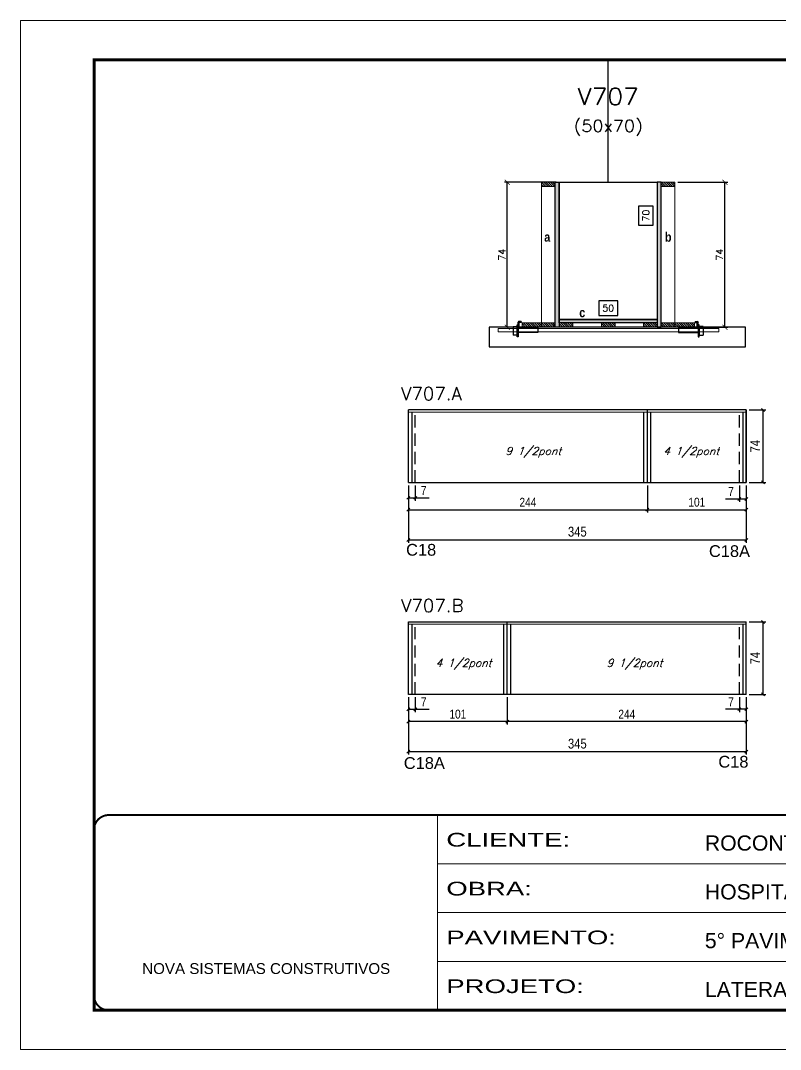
# Model space of a CAD drawing. Extents: x -20960 to -5926, y -2106 to 21915.
# Drawn here: x -7438 to -6663, y 17420 to 18470 of the extents above; entities that cross this region are included whole.
import ezdxf
from ezdxf.enums import TextEntityAlignment as Align

# ---------------------------------------------------------------- set-up
doc = ezdxf.new("R2010")
doc.units = 0
for name, pattern in [('CONTINUO', [0]), ('DASHED', [0.75, 0.5, -0.25]), ('HIDDEN', [0.375, 0.25, -0.125])]:
    doc.linetypes.add(name, pattern=pattern)
for name, color, linetype in [('5', 5, 'Continuous'), ('barrote', 251, 'Continuous'), ('COTA', 241, 'Continuous'), ('Cota Seção (2x)', 4, 'Continuous'), ('detalhes', 4, 'Continuous'), ('Painéis', 200, 'Continuous'), ('presilha', 1, 'Continuous'), ('SARR_2.2x7', 40, 'Continuous'), ('SARR_3.5x7', 81, 'Continuous'), ('texto', 7, 'Continuous'), ('Texto de Titulo', 7, 'Continuous'), ('Texto Qtd Sarr', 242, 'Continuous')]:
    doc.layers.add(name, color=color, linetype=linetype)
for name, color, linetype, lineweight in [('CONCRETO', 251, 'Continuous', 25), ('Folhas', 255, 'Continuous', 9), ('Hachura', 251, 'Continuous', 9), ('Madeira', 126, 'Continuous', 18), ('Sarr 2.2x7', 40, 'Continuous', 9), ('SARRAFO DE PRESSAO', 251, 'DASHED', 9), ('SCO-___-LAJ', 2, 'Continuous', 0), ('Texto Seção', 7, 'Continuous', 15)]:
    doc.layers.add(name, color=color, linetype=linetype, lineweight=lineweight)
doc.styles.add('ARIAL', font='arial.ttf')
doc.styles.add('COTA TECNICA', font='techl___.ttf', dxfattribs={"height": 10})
doc.styles.add('COTA TECNICA-50', font='techl___.ttf', dxfattribs={"height": 9})
doc.styles.add('REGUA-120', font='ROMANS.shx', dxfattribs={"height": 15})
doc.styles.add('Romans', font='romans.shx')
doc.styles.get("Standard").update_dxf_attribs({"font": 'arial.ttf'})
doc.styles.add('TECNICA', font='techb___.ttf', dxfattribs={"height": 10})
doc.styles.add('Tecnologia', font='')
doc.styles.get('Tecnologia').set_extended_font_data('Forgotten Futurist')
doc.dimstyles.new('COTA PAINEL-50', dxfattribs={"dimtxt": 9, "dimasz": 3, "dimexe": 3, "dimexo": 3, "dimgap": 3, "dimtad": 1, "dimdec": 1, "dimzin": 12, "dimdsep": 46, "dimtxsty": 'COTA TECNICA-50', "dimblk1": 'OBLIQUE', "dimblk2": 'OBLIQUE', "dimsah": 1, "dimcen": 0.9, "dimclrd": 4, "dimclre": 4, "dimclrt": 240, "dimadec": 1, "dimazin": 3, "dimtfac": 1, "dimtdec": 1, "dimtmove": 0, "dimatfit": 3, "dimfxl": 1, "dimtolj": 1, "dimtzin": 12, "dimarcsym": 0})
doc.dimstyles.new('Cota Seção (2x)', dxfattribs={"dimtxt": 7, "dimasz": 5, "dimexe": 3, "dimexo": 3, "dimgap": 2, "dimtad": 3, "dimdec": 1, "dimlfac": 0.5, "dimzin": 12, "dimdsep": 46, "dimtxsty": 'Romans', "dimblk": 'ARCHTICK', "dimcen": 0, "dimclrd": 4, "dimclre": 4, "dimclrt": 1, "dimadec": 1, "dimazin": 3, "dimtfac": 1, "dimtdec": 1, "dimtmove": 0, "dimatfit": 3, "dimldrblk": 'OBLIQUE', "dimfxl": 1, "dimtolj": 1, "dimtzin": 12, "dimarcsym": 0})
doc.dimstyles.new('Cota Seção interna', dxfattribs={"dimtxt": 7, "dimasz": 6, "dimexe": 0.18, "dimexo": 2, "dimgap": -4, "dimtad": 3, "dimdec": 1, "dimlfac": 0.5, "dimzin": 12, "dimdsep": 46, "dimtxsty": 'Romans', "dimblk": 'ARCHTICK', "dimcen": 0.09, "dimse1": 1, "dimse2": 1, "dimsd1": 1, "dimsd2": 1, "dimclrd": 180, "dimclre": 5, "dimclrt": 1, "dimadec": 0, "dimazin": 3, "dimtfac": 1, "dimtdec": 1, "dimtofl": 0, "dimtmove": 0, "dimatfit": 3, "dimldrblk": 'ARCHTICK', "dimfxl": 1, "dimtolj": 1, "dimtzin": 0, "dimarcsym": 0})
doc.dimstyles.new('PAINEL', dxfattribs={"dimtxt": 10, "dimasz": 3, "dimexe": 3, "dimexo": 3, "dimgap": 3, "dimtad": 1, "dimdec": 1, "dimzin": 12, "dimdsep": 46, "dimtxsty": 'COTA TECNICA', "dimblk1": 'OBLIQUE', "dimblk2": 'OBLIQUE', "dimsah": 1, "dimcen": 0.9, "dimclrd": 4, "dimclre": 4, "dimclrt": 240, "dimadec": 1, "dimazin": 3, "dimtfac": 1, "dimtdec": 1, "dimtmove": 0, "dimatfit": 3, "dimfxl": 1, "dimtolj": 1, "dimtzin": 12, "dimarcsym": 0})
pattern_1 = [(315, (16130.13, 9927.0219), (1.12253202, 1.12253202), [])]
pattern_2 = [(315, (16068.13, 9927.0219), (1.12253202, 1.12253202), [])]

# ---------------------------------------------------------------- blocks, each defined once
blk = doc.blocks.new('9999999999')
at = {"color": 30, "linetype": 'CONTINUO'}
for p, q in [((98564.6, 34230.2), (98564.6, 34429.4)), ((98564.6, 34379.6), (99584, 34379.6)), ((98564.6, 34329.8), (99488, 34329.8)), ((98564.6, 34280), (99488, 34280))]:
    blk.add_line(p, q, dxfattribs=at)
at = {"color": 30, "linetype": 'CONTINUO', "const_width": 2}
blk.add_lwpolyline([(99584, 34230.2), (99584, 34414.4, 0.414214), (99569, 34429.4), (98229, 34429.4, 0.414214), (98214, 34414.4), (98214, 34245.2, 0.414214), (98229, 34230.2), (99584, 34230.2)], format="xyb", dxfattribs=at)
at = {"layer": 'Folhas'}
blk.add_lwpolyline([(98139, 34190.2), (99624, 34190.2), (99624, 35240.2), (98139, 35240.2)], close=True, dxfattribs=at)
at = {"layer": 'Folhas', "color": 30, "const_width": 3}
blk.add_lwpolyline([(98214, 34230.2), (99584, 34230.2), (99584, 35200.2), (98214, 35200.2)], close=True, dxfattribs=at)
at = {"color": 7, "linetype": 'Continuous', "ltscale": 5, "style": 'ARIAL'}
for s, height, p in [('ROCONTEC', 15.48, (98837.7, 34393.1)), ('HOSPITAL ASSUNÇÃO', 15.483, (98837.7, 34343.3)), ('5° PAVIMENTO', 15.483, (98837.7, 34293.5)), ('NOVA SISTEMAS CONSTRUTIVOS', 11.059, (98263.2, 34267.2)), ('LATERAIS DE VIGAS', 15.483, (98837.7, 34243.7))]:
    blk.add_text(s, height=height, dxfattribs=at).set_placement(p)
at = {"layer": 'Folhas', "color": 7, "style": 'Tecnologia', "width": 1.5}
for s, p in [('CLIENTE:', (98573.7, 34397.2)), ('OBRA:', (98573.7, 34347.3)), ('PAVIMENTO:', (98573.7, 34297.5)), ('PROJETO:', (98573.7, 34247.7))]:
    blk.add_text(s, height=14, dxfattribs=at).set_placement(p)
blk = doc.blocks.new('_ArchTick')
at = {"color": 0, "linetype": 'ByBlock', "const_width": 0.15}
blk.add_lwpolyline([(-0.5, -0.5), (0.5, 0.5)], dxfattribs=at)
blk = doc.blocks.new('*D397')
at = {"layer": 'COTA', "color": 4, "lineweight": -2, "transparency": 16777216}
for p, q in [((-6891.5, 18304.7), (-6944.5, 18304.7)), ((-6941.5, 18156.7), (-6941.5, 18304.7)), ((-6929.5, 18156.7), (-6944.5, 18156.7))]:
    blk.add_line(p, q, dxfattribs=at)
at = {"layer": 'Defpoints', "color": 0, "transparency": 16777216}
for p in [(-6941.5, 18304.7), (-6888.5, 18304.7), (-6926.5, 18156.7)]:
    blk.add_point(p, dxfattribs=at)
at = {"layer": 'COTA', "color": 4, "lineweight": -2, "transparency": 16777216, "xscale": 5, "yscale": 5, "zscale": 5}
for p, rotation in [((-6941.5, 18304.7), 90), ((-6941.5, 18156.7), 270)]:
    blk.add_blockref('_ArchTick', p, dxfattribs=dict(at, rotation=rotation))
at = {"layer": 'COTA', "color": 1, "transparency": 16777216, "insert": (-6947, 18230.7), "char_height": 7, "attachment_point": 5, "rotation": 90, "style": 'Romans'}
blk.add_mtext('\\A1;74', dxfattribs=at)
blk = doc.blocks.new('_Oblique')
at = {"color": 0, "linetype": 'ByBlock', "lineweight": -2}
blk.add_line((-0.5, -0.5), (0.5, 0.5), dxfattribs=at)
blk = doc.blocks.new('*D398')
at = {"layer": 'COTA', "color": 4, "lineweight": -2, "transparency": 16777216}
for p, q in [((-6767.5, 18304.7), (-6716.3, 18304.7)), ((-6719.3, 18156.7), (-6719.3, 18304.7)), ((-6747.5, 18156.7), (-6716.3, 18156.7))]:
    blk.add_line(p, q, dxfattribs=at)
at = {"layer": 'Defpoints', "color": 0, "transparency": 16777216}
for p in [(-6770.5, 18304.7), (-6719.3, 18304.7), (-6750.5, 18156.7)]:
    blk.add_point(p, dxfattribs=at)
at = {"layer": 'COTA', "color": 4, "lineweight": -2, "transparency": 16777216, "xscale": 5, "yscale": 5, "zscale": 5}
for p, rotation in [((-6719.3, 18304.7), 90), ((-6719.3, 18156.7), 270)]:
    blk.add_blockref('_ArchTick', p, dxfattribs=dict(at, rotation=rotation))
at = {"layer": 'COTA', "color": 1, "transparency": 16777216, "insert": (-6724.8, 18230.7), "char_height": 7, "attachment_point": 5, "rotation": 90, "style": 'Romans'}
blk.add_mtext('\\A1;74', dxfattribs=at)
blk = doc.blocks.new('*D399')
at = {"layer": 'Cota Seção (2x)', "color": 180, "lineweight": -2, "transparency": 16777216}
for p, q in [((-6792.5, 18280.3), (-6807.5, 18280.3)), ((-6807.5, 18280.3), (-6807.5, 18261)), ((-6792.5, 18261), (-6792.5, 18280.3)), ((-6807.5, 18261), (-6792.5, 18261))]:
    blk.add_line(p, q, dxfattribs=at)
at = {"layer": 'Defpoints', "color": 0, "transparency": 16777216}
for p in [(-6788.5, 18304.7), (-6788.5, 18304.7), (-6788.5, 18164.7)]:
    blk.add_point(p, dxfattribs=at)
at = {"layer": 'Cota Seção (2x)', "color": 1, "transparency": 16777216, "insert": (-6800, 18270.7), "char_height": 7, "attachment_point": 5, "rotation": 90, "style": 'Romans'}
blk.add_mtext('\\A1;70', dxfattribs=at)
blk = doc.blocks.new('titulo1')
at = {"layer": 'Defpoints', "color": 252, "linetype": 'HIDDEN', "ltscale": 2}
blk.add_line((0, 0), (0, 125), dxfattribs=at)
at = {"layer": 'Defpoints', "style": 'Romans', "oblique": 15}
blk.add_attdef('FOLHA', text='', height=10, dxfattribs=at).set_placement((0, 15.6), align=Align.MIDDLE_CENTER)
at = {"layer": 'Texto Qtd Sarr', "color": 3, "style": 'Romans', "oblique": 15}
for tag, height, p in [('TITULO', 17, (0, 71.4)), ('SEÇÃO', 12, (0, 41.5))]:
    blk.add_attdef(tag, text='', height=height, dxfattribs=at).set_placement(p, align=Align.MIDDLE_CENTER)
blk = doc.blocks.new('PRESILHA METÁLICA 1')
at = {"layer": 'presilha'}
for p, q in [((7.5, 10.6), (7.5, 19.9)), ((12, 21), (8.6, 21)), ((9, 11.6), (9, 18.9)), ((12, 19.5), (9.6, 19.5)), ((12, 21), (12, 19.5)), ((0, 13), (6, 13)), ((0, 13), (0, 0)), ((6, 0), (0, 0)), ((6, 15.5), (7.5, 15.5)), ((6, -2.5), (6, 15.5)), ((6, 13), (6, 0)), ((7.5, 15.5), (7.5, -2.5)), ((37.5, 4.1), (7.5, 4.1)), ((37.5, 11), (9.6, 11)), ((37.5, 11), (37.5, 4.1)), ((7.5, -2.5), (6, -2.5))]:
    blk.add_line(p, q, dxfattribs=at)
for centre, radius, start, end in [((8.6, 19.9), 1.14, 90, 180), ((9.6, 18.9), 0.57, 90, 180), ((9.6, 11.6), 0.57, 180, 270)]:
    blk.add_arc(centre, radius, start, end, dxfattribs=at)
blk = doc.blocks.new('*D400')
at = {"layer": 'Cota Seção (2x)', "color": 180, "lineweight": -2, "transparency": 16777216}
for p, q in [((-6828.8, 18183.7), (-6848.2, 18183.7)), ((-6848.2, 18183.7), (-6848.2, 18168.7)), ((-6828.8, 18168.7), (-6828.8, 18183.7)), ((-6848.2, 18168.7), (-6828.8, 18168.7))]:
    blk.add_line(p, q, dxfattribs=at)
at = {"layer": 'Defpoints', "color": 0, "transparency": 16777216}
for p in [(-6888.5, 18161.1), (-6788.5, 18164.7), (-6788.5, 18161.1)]:
    blk.add_point(p, dxfattribs=at)
at = {"layer": 'Cota Seção (2x)', "color": 1, "transparency": 16777216, "insert": (-6838.5, 18176.2), "char_height": 7, "attachment_point": 5, "style": 'Romans'}
blk.add_mtext('\\A1;50', dxfattribs=at)
blk = doc.blocks.new('*D401')
at = {"layer": 'COTA', "color": 4, "lineweight": -2, "ltscale": 25, "transparency": 16777216}
for p, q in [((-7042.5, 17995.3), (-7042.5, 17936.7)), ((-6697.5, 17995.3), (-6697.5, 17936.7)), ((-7042.5, 17939.7), (-6697.5, 17939.7))]:
    blk.add_line(p, q, dxfattribs=at)
at = {"layer": 'Defpoints', "color": 0, "ltscale": 25, "transparency": 16777216}
for p in [(-7042.5, 17998.3), (-6697.5, 17998.3), (-6697.5, 17939.7)]:
    blk.add_point(p, dxfattribs=at)
at = {"layer": 'COTA', "color": 4, "lineweight": -2, "ltscale": 25, "transparency": 16777216, "xscale": 3, "yscale": 3, "zscale": 3, "rotation": 180}
blk.add_blockref('_Oblique', (-7042.5, 17939.7), dxfattribs=at)
at = {"layer": 'COTA', "color": 4, "lineweight": -2, "ltscale": 25, "transparency": 16777216, "xscale": 3, "yscale": 3, "zscale": 3}
blk.add_blockref('_Oblique', (-6697.5, 17939.7), dxfattribs=at)
at = {"layer": 'COTA', "color": 240, "ltscale": 25, "transparency": 16777216, "insert": (-6870, 17948), "char_height": 10, "attachment_point": 5, "style": 'COTA TECNICA'}
blk.add_mtext('\\A1;345', dxfattribs=at)
blk = doc.blocks.new('*D452')
at = {"layer": 'COTA', "color": 4, "lineweight": -2, "ltscale": 25, "transparency": 16777216}
for p, q in [((-6694.5, 18072.3), (-6677.5, 18072.3)), ((-6680.5, 18072.3), (-6680.5, 17998.3)), ((-6694.5, 17998.3), (-6677.5, 17998.3))]:
    blk.add_line(p, q, dxfattribs=at)
at = {"layer": 'Defpoints', "color": 0, "ltscale": 25, "transparency": 16777216}
for p in [(-6697.5, 18072.3), (-6697.5, 17998.3), (-6680.5, 17998.3)]:
    blk.add_point(p, dxfattribs=at)
at = {"layer": 'COTA', "color": 4, "lineweight": -2, "ltscale": 25, "transparency": 16777216, "xscale": 3, "yscale": 3, "zscale": 3}
for p, rotation in [((-6680.5, 18072.3), 90), ((-6680.5, 17998.3), 270)]:
    blk.add_blockref('_Oblique', p, dxfattribs=dict(at, rotation=rotation))
at = {"layer": 'COTA', "color": 240, "ltscale": 25, "transparency": 16777216, "insert": (-6688.5, 18035.3), "char_height": 10, "attachment_point": 5, "rotation": 90, "style": 'COTA TECNICA'}
blk.add_mtext('\\A1;74', dxfattribs=at)
blk = doc.blocks.new('*D402')
at = {"layer": 'COTA', "color": 4, "lineweight": -2, "transparency": 16777216}
for p, q in [((-7042.5, 17995.3), (-7042.5, 17967.5)), ((-6798.5, 17995.3), (-6798.5, 17967.5)), ((-7042.5, 17970.5), (-6798.5, 17970.5))]:
    blk.add_line(p, q, dxfattribs=at)
at = {"layer": 'Defpoints', "color": 0, "transparency": 16777216}
for p in [(-7042.5, 17998.3), (-6798.5, 17998.3), (-6798.5, 17970.5)]:
    blk.add_point(p, dxfattribs=at)
at = {"layer": 'COTA', "color": 4, "lineweight": -2, "transparency": 16777216, "xscale": 3, "yscale": 3, "zscale": 3, "rotation": 180}
blk.add_blockref('_Oblique', (-7042.5, 17970.5), dxfattribs=at)
at = {"layer": 'COTA', "color": 4, "lineweight": -2, "transparency": 16777216, "xscale": 3, "yscale": 3, "zscale": 3}
blk.add_blockref('_Oblique', (-6798.5, 17970.5), dxfattribs=at)
at = {"layer": 'COTA', "color": 240, "transparency": 16777216, "insert": (-6920.5, 17978.1), "char_height": 9, "attachment_point": 5, "style": 'COTA TECNICA-50'}
blk.add_mtext('\\A1;244', dxfattribs=at)
blk = doc.blocks.new('*D403')
at = {"layer": 'COTA', "color": 4, "lineweight": -2, "transparency": 16777216}
for p, q in [((-6798.5, 17995.3), (-6798.5, 17967.5)), ((-6697.5, 17995.3), (-6697.5, 17967.5)), ((-6798.5, 17970.5), (-6697.5, 17970.5))]:
    blk.add_line(p, q, dxfattribs=at)
at = {"layer": 'Defpoints', "color": 0, "transparency": 16777216}
for p in [(-6798.5, 17998.3), (-6697.5, 17998.3), (-6697.5, 17970.5)]:
    blk.add_point(p, dxfattribs=at)
at = {"layer": 'COTA', "color": 4, "lineweight": -2, "transparency": 16777216, "xscale": 3, "yscale": 3, "zscale": 3, "rotation": 180}
blk.add_blockref('_Oblique', (-6798.5, 17970.5), dxfattribs=at)
at = {"layer": 'COTA', "color": 4, "lineweight": -2, "transparency": 16777216, "xscale": 3, "yscale": 3, "zscale": 3}
blk.add_blockref('_Oblique', (-6697.5, 17970.5), dxfattribs=at)
at = {"layer": 'COTA', "color": 240, "transparency": 16777216, "insert": (-6748, 17978.1), "char_height": 9, "attachment_point": 5, "style": 'COTA TECNICA-50'}
blk.add_mtext('\\A1;101', dxfattribs=at)
blk = doc.blocks.new('*D404')
at = {"layer": 'COTA', "color": 4, "lineweight": -2, "ltscale": 25, "transparency": 16777216}
for p, q in [((-7042.5, 17779), (-7042.5, 17720.5)), ((-6697.5, 17779), (-6697.5, 17720.5)), ((-6697.5, 17723.5), (-7042.5, 17723.5))]:
    blk.add_line(p, q, dxfattribs=at)
at = {"layer": 'Defpoints', "color": 0, "ltscale": 25, "transparency": 16777216}
for p in [(-7042.5, 17782), (-6697.5, 17782), (-7042.5, 17723.5)]:
    blk.add_point(p, dxfattribs=at)
at = {"layer": 'COTA', "color": 4, "lineweight": -2, "ltscale": 25, "transparency": 16777216, "xscale": 3, "yscale": 3, "zscale": 3, "rotation": 180}
blk.add_blockref('_Oblique', (-7042.5, 17723.5), dxfattribs=at)
at = {"layer": 'COTA', "color": 4, "lineweight": -2, "ltscale": 25, "transparency": 16777216, "xscale": 3, "yscale": 3, "zscale": 3}
blk.add_blockref('_Oblique', (-6697.5, 17723.5), dxfattribs=at)
at = {"layer": 'COTA', "color": 240, "ltscale": 25, "transparency": 16777216, "insert": (-6870, 17731.7), "char_height": 10, "attachment_point": 5, "style": 'COTA TECNICA'}
blk.add_mtext('\\A1;345', dxfattribs=at)
blk = doc.blocks.new('*D405')
at = {"layer": 'COTA', "color": 4, "lineweight": -2, "ltscale": 25, "transparency": 16777216}
for p, q in [((-6694.5, 17856), (-6677.5, 17856)), ((-6680.5, 17856), (-6680.5, 17782)), ((-6694.5, 17782), (-6677.5, 17782))]:
    blk.add_line(p, q, dxfattribs=at)
at = {"layer": 'Defpoints', "color": 0, "ltscale": 25, "transparency": 16777216}
for p in [(-6697.5, 17856), (-6697.5, 17782), (-6680.5, 17782)]:
    blk.add_point(p, dxfattribs=at)
at = {"layer": 'COTA', "color": 4, "lineweight": -2, "ltscale": 25, "transparency": 16777216, "xscale": 3, "yscale": 3, "zscale": 3}
for p, rotation in [((-6680.5, 17856), 90), ((-6680.5, 17782), 270)]:
    blk.add_blockref('_Oblique', p, dxfattribs=dict(at, rotation=rotation))
at = {"layer": 'COTA', "color": 240, "ltscale": 25, "transparency": 16777216, "insert": (-6688.5, 17819), "char_height": 10, "attachment_point": 5, "rotation": 90, "style": 'COTA TECNICA'}
blk.add_mtext('\\A1;74', dxfattribs=at)
blk = doc.blocks.new('*D406')
at = {"layer": 'COTA', "color": 4, "lineweight": -2, "transparency": 16777216}
for p, q in [((-6941.5, 17779), (-6941.5, 17751.2)), ((-6697.5, 17779), (-6697.5, 17751.2)), ((-6697.5, 17754.2), (-6941.5, 17754.2))]:
    blk.add_line(p, q, dxfattribs=at)
at = {"layer": 'Defpoints', "color": 0, "transparency": 16777216}
for p in [(-6941.5, 17782), (-6697.5, 17782), (-6941.5, 17754.2)]:
    blk.add_point(p, dxfattribs=at)
at = {"layer": 'COTA', "color": 4, "lineweight": -2, "transparency": 16777216, "xscale": 3, "yscale": 3, "zscale": 3, "rotation": 180}
blk.add_blockref('_Oblique', (-6941.5, 17754.2), dxfattribs=at)
at = {"layer": 'COTA', "color": 4, "lineweight": -2, "transparency": 16777216, "xscale": 3, "yscale": 3, "zscale": 3}
blk.add_blockref('_Oblique', (-6697.5, 17754.2), dxfattribs=at)
at = {"layer": 'COTA', "color": 240, "transparency": 16777216, "insert": (-6819.5, 17761.8), "char_height": 9, "attachment_point": 5, "style": 'COTA TECNICA-50'}
blk.add_mtext('\\A1;244', dxfattribs=at)
blk = doc.blocks.new('*D407')
at = {"layer": 'COTA', "color": 4, "lineweight": -2, "transparency": 16777216}
for p, q in [((-7042.5, 17779), (-7042.5, 17751.2)), ((-6941.5, 17779), (-6941.5, 17751.2)), ((-6941.5, 17754.2), (-7042.5, 17754.2))]:
    blk.add_line(p, q, dxfattribs=at)
at = {"layer": 'Defpoints', "color": 0, "transparency": 16777216}
for p in [(-7042.5, 17782), (-6941.5, 17782), (-7042.5, 17754.2)]:
    blk.add_point(p, dxfattribs=at)
at = {"layer": 'COTA', "color": 4, "lineweight": -2, "transparency": 16777216, "xscale": 3, "yscale": 3, "zscale": 3, "rotation": 180}
blk.add_blockref('_Oblique', (-7042.5, 17754.2), dxfattribs=at)
at = {"layer": 'COTA', "color": 4, "lineweight": -2, "transparency": 16777216, "xscale": 3, "yscale": 3, "zscale": 3}
blk.add_blockref('_Oblique', (-6941.5, 17754.2), dxfattribs=at)
at = {"layer": 'COTA', "color": 240, "transparency": 16777216, "insert": (-6992, 17761.8), "char_height": 9, "attachment_point": 5, "style": 'COTA TECNICA-50'}
blk.add_mtext('\\A1;101', dxfattribs=at)
blk = doc.blocks.new('*D1741')
at = {"layer": 'COTA', "color": 4, "lineweight": -2, "transparency": 16777216}
for p, q in [((-7042.5, 17995.3), (-7042.5, 17979.6)), ((-7035.5, 17995.3), (-7035.5, 17979.6)), ((-7042.5, 17982.6), (-7035.5, 17982.6)), ((-7035.5, 17982.6), (-7021.3, 17982.6))]:
    blk.add_line(p, q, dxfattribs=at)
at = {"layer": 'Defpoints', "color": 0, "transparency": 16777216}
for p in [(-7042.5, 17998.3), (-7035.5, 17998.3), (-7035.5, 17982.6)]:
    blk.add_point(p, dxfattribs=at)
at = {"layer": 'COTA', "color": 4, "lineweight": -2, "transparency": 16777216, "xscale": 3, "yscale": 3, "zscale": 3, "rotation": 180}
blk.add_blockref('_Oblique', (-7042.5, 17982.6), dxfattribs=at)
at = {"layer": 'COTA', "color": 4, "lineweight": -2, "transparency": 16777216, "xscale": 3, "yscale": 3, "zscale": 3}
blk.add_blockref('_Oblique', (-7035.5, 17982.6), dxfattribs=at)
at = {"layer": 'COTA', "color": 240, "transparency": 16777216, "insert": (-7026.9, 17990.1), "char_height": 9, "attachment_point": 5, "style": 'COTA TECNICA-50'}
blk.add_mtext('\\A1;7', dxfattribs=at)
blk = doc.blocks.new('*D1742')
at = {"layer": 'COTA', "color": 4, "lineweight": -2, "transparency": 16777216}
for p, q in [((-6704.5, 17995.3), (-6704.5, 17978.4)), ((-6697.5, 17995.3), (-6697.5, 17978.4)), ((-6704.5, 17981.4), (-6718.7, 17981.4)), ((-6697.5, 17981.4), (-6704.5, 17981.4))]:
    blk.add_line(p, q, dxfattribs=at)
at = {"layer": 'Defpoints', "color": 0, "transparency": 16777216}
for p in [(-6704.5, 17998.3), (-6697.5, 17998.3), (-6704.5, 17981.4)]:
    blk.add_point(p, dxfattribs=at)
at = {"layer": 'COTA', "color": 4, "lineweight": -2, "transparency": 16777216, "xscale": 3, "yscale": 3, "zscale": 3, "rotation": 180}
blk.add_blockref('_Oblique', (-6704.5, 17981.4), dxfattribs=at)
at = {"layer": 'COTA', "color": 4, "lineweight": -2, "transparency": 16777216, "xscale": 3, "yscale": 3, "zscale": 3}
blk.add_blockref('_Oblique', (-6697.5, 17981.4), dxfattribs=at)
at = {"layer": 'COTA', "color": 240, "transparency": 16777216, "insert": (-6713.1, 17989), "char_height": 9, "attachment_point": 5, "style": 'COTA TECNICA-50'}
blk.add_mtext('\\A1;7', dxfattribs=at)
blk = doc.blocks.new('*D1743')
at = {"layer": 'COTA', "color": 4, "lineweight": -2, "transparency": 16777216}
for p, q in [((-7042.5, 17779), (-7042.5, 17763.8)), ((-7035.5, 17779), (-7035.5, 17763.8)), ((-7042.5, 17766.8), (-7035.5, 17766.8)), ((-7035.5, 17766.8), (-7021.3, 17766.8))]:
    blk.add_line(p, q, dxfattribs=at)
at = {"layer": 'Defpoints', "color": 0, "transparency": 16777216}
for p in [(-7042.5, 17782), (-7035.5, 17782), (-7035.5, 17766.8)]:
    blk.add_point(p, dxfattribs=at)
at = {"layer": 'COTA', "color": 4, "lineweight": -2, "transparency": 16777216, "xscale": 3, "yscale": 3, "zscale": 3, "rotation": 180}
blk.add_blockref('_Oblique', (-7042.5, 17766.8), dxfattribs=at)
at = {"layer": 'COTA', "color": 4, "lineweight": -2, "transparency": 16777216, "xscale": 3, "yscale": 3, "zscale": 3}
blk.add_blockref('_Oblique', (-7035.5, 17766.8), dxfattribs=at)
at = {"layer": 'COTA', "color": 240, "transparency": 16777216, "insert": (-7026.9, 17774.4), "char_height": 9, "attachment_point": 5, "style": 'COTA TECNICA-50'}
blk.add_mtext('\\A1;7', dxfattribs=at)
blk = doc.blocks.new('*D1744')
at = {"layer": 'COTA', "color": 4, "lineweight": -2, "transparency": 16777216}
for p, q in [((-6704.5, 17779), (-6704.5, 17763.9)), ((-6697.5, 17779), (-6697.5, 17763.9)), ((-6704.5, 17766.9), (-6718.7, 17766.9)), ((-6697.5, 17766.9), (-6704.5, 17766.9))]:
    blk.add_line(p, q, dxfattribs=at)
at = {"layer": 'Defpoints', "color": 0, "transparency": 16777216}
for p in [(-6704.5, 17782), (-6697.5, 17782), (-6704.5, 17766.9)]:
    blk.add_point(p, dxfattribs=at)
at = {"layer": 'COTA', "color": 4, "lineweight": -2, "transparency": 16777216, "xscale": 3, "yscale": 3, "zscale": 3, "rotation": 180}
blk.add_blockref('_Oblique', (-6704.5, 17766.9), dxfattribs=at)
at = {"layer": 'COTA', "color": 4, "lineweight": -2, "transparency": 16777216, "xscale": 3, "yscale": 3, "zscale": 3}
blk.add_blockref('_Oblique', (-6697.5, 17766.9), dxfattribs=at)
at = {"layer": 'COTA', "color": 240, "transparency": 16777216, "insert": (-6713.1, 17774.4), "char_height": 9, "attachment_point": 5, "style": 'COTA TECNICA-50'}
blk.add_mtext('\\A1;7', dxfattribs=at)

msp = doc.modelspace()

# ---------------------------------------------------------------- hatches: boundary and pattern name
at = {"layer": 'Hachura'}
h = msp.add_hatch(dxfattribs=at)
h.set_pattern_fill('ANSI31', color=256, scale=0.5, angle=270, style=0)
h.set_pattern_definition([(315, (16068.13, 9997.0219), (1.12253202, 1.12253202), [])])
h.paths.add_polyline_path([(-6892.49, 18300.27), (-6892.49, 18304.67), (-6906.49, 18304.67), (-6906.49, 18300.27)])
h = msp.add_hatch(color=256, dxfattribs=at)
h.dxf.hatch_style = 1
h.paths.add_polyline_path([(-6892.49, 18304.67), (-6888.49, 18304.67), (-6888.49, 18156.67), (-6892.49, 18156.67)])
h = msp.add_hatch(color=256, dxfattribs=at)
h.dxf.hatch_style = 1
h.paths.add_polyline_path([(-6784.5, 18304.67), (-6788.5, 18304.67), (-6788.49, 18156.67), (-6784.49, 18156.67)])
h = msp.add_hatch(dxfattribs=at)
h.set_pattern_fill('ANSI31', color=256, scale=0.5, angle=270, style=0)
h.set_pattern_definition([(315, (16130.1397, 9997.0219), (1.12253202, 1.12253202), [])])
h.paths.add_polyline_path([(-6784.5, 18300.27), (-6784.5, 18304.67), (-6770.5, 18304.67), (-6770.5, 18300.27)])
h = msp.add_hatch(dxfattribs=at)
h.set_pattern_fill('ANSI31', color=256, scale=0.5, angle=270, style=0)
h.set_pattern_definition(pattern_2)
h.paths.add_polyline_path([(-6926.49, 18156.67), (-6926.49, 18161.07), (-6906.49, 18161.07), (-6906.49, 18156.67)])
h = msp.add_hatch(dxfattribs=at)
h.set_pattern_fill('ANSI31', color=256, scale=0.5, angle=270, style=0)
h.set_pattern_definition([(315, (16068.13, 9853.4219), (1.12253202, 1.12253202), [])])
h.paths.add_polyline_path([(-6892.49, 18156.67), (-6892.49, 18161.07), (-6906.49, 18161.07), (-6906.49, 18156.67)])
h = msp.add_hatch(color=256, dxfattribs=at)
h.dxf.hatch_style = 1
h.paths.add_polyline_path([(-6888.49, 18161.07), (-6888.49, 18164.67), (-6788.49, 18164.67), (-6788.49, 18161.07)])
h = msp.add_hatch(dxfattribs=at)
h.set_pattern_fill('ANSI31', color=256, scale=0.5, angle=270, style=0)
h.set_pattern_definition(pattern_2)
h.paths.add_polyline_path([(-6888.49, 18156.67), (-6888.49, 18161.07), (-6874.49, 18161.07), (-6874.49, 18156.67)])
h = msp.add_hatch(dxfattribs=at)
h.set_pattern_fill('ANSI31', color=256, scale=0.5, angle=270, style=0)
h.set_pattern_definition([(315, (16111.13, 9927.0219), (1.12253202, 1.12253202), [])])
h.paths.add_polyline_path([(-6845.49, 18156.67), (-6845.49, 18161.07), (-6831.49, 18161.07), (-6831.49, 18156.67)])
h = msp.add_hatch(dxfattribs=at)
h.set_pattern_fill('ANSI31', color=256, scale=0.5, angle=270, style=0)
h.set_pattern_definition(pattern_1)
h.paths.add_polyline_path([(-6788.49, 18156.67), (-6788.49, 18161.07), (-6802.49, 18161.07), (-6802.49, 18156.67)])
h = msp.add_hatch(dxfattribs=at)
h.set_pattern_fill('ANSI31', color=256, scale=0.5, angle=270, style=0)
h.set_pattern_definition([(315, (16130.13, 9853.4219), (1.12253202, 1.12253202), [])])
h.paths.add_polyline_path([(-6784.49, 18156.67), (-6784.49, 18161.07), (-6770.49, 18161.07), (-6770.49, 18156.67)])
h = msp.add_hatch(dxfattribs=at)
h.set_pattern_fill('ANSI31', color=256, scale=0.5, angle=270, style=0)
h.set_pattern_definition(pattern_1)
h.paths.add_polyline_path([(-6750.49, 18156.67), (-6750.49, 18161.07), (-6770.49, 18161.07), (-6770.49, 18156.67)])

# ---------------------------------------------------------------- linework, layer by layer
at = {"layer": 'barrote'}
msp.add_lwpolyline([(-6959.95, 18136.67), (-6698.36, 18136.67), (-6698.36, 18156.67), (-6959.95, 18156.67)], close=True, dxfattribs=at)
at = {"layer": 'CONCRETO'}
msp.add_lwpolyline([(-6888.49, 18304.67), (-6788.49, 18304.67), (-6788.49, 18164.67), (-6888.49, 18164.67), (-6888.49, 18304.67)], close=True, dxfattribs=at)
at = {"layer": 'Madeira'}
for points in [[(-6892.49, 18300.27), (-6892.49, 18304.67), (-6906.49, 18304.67), (-6906.49, 18300.27)], [(-6892.49, 18304.67), (-6906.49, 18304.67), (-6906.49, 18156.67), (-6892.49, 18156.67)], [(-6784.5, 18300.27), (-6784.5, 18304.67), (-6770.5, 18304.67), (-6770.5, 18300.27)], [(-6784.5, 18304.67), (-6770.5, 18304.67), (-6770.49, 18156.67), (-6784.49, 18156.67)], [(-6926.49, 18156.67), (-6926.49, 18161.07), (-6906.49, 18161.07), (-6906.49, 18156.67)], [(-6892.49, 18156.67), (-6892.49, 18161.07), (-6906.49, 18161.07), (-6906.49, 18156.67)], [(-6888.49, 18156.67), (-6888.49, 18161.07), (-6874.49, 18161.07), (-6874.49, 18156.67)], [(-6845.49, 18156.67), (-6845.49, 18161.07), (-6831.49, 18161.07), (-6831.49, 18156.67)], [(-6788.49, 18156.67), (-6788.49, 18161.07), (-6802.49, 18161.07), (-6802.49, 18156.67)], [(-6784.49, 18156.67), (-6784.49, 18161.07), (-6770.49, 18161.07), (-6770.49, 18156.67)], [(-6750.49, 18156.67), (-6750.49, 18161.07), (-6770.49, 18161.07), (-6770.49, 18156.67)]]:
    msp.add_lwpolyline(points, close=True, dxfattribs=at)
at = {"layer": 'Painéis'}
for p, q in [((-7042.5, 17998.29), (-7042.5, 18072.29)), ((-6697.5, 18072.29), (-7042.5, 18072.29)), ((-6798.5, 17998.29), (-6798.5, 18072.29)), ((-6697.5, 17998.29), (-6697.5, 18072.29)), ((-7042.5, 17998.29), (-6697.5, 17998.29)), ((-7042.5, 17782.01), (-7042.5, 17856.01)), ((-7042.5, 17856.01), (-6697.5, 17856.01)), ((-6941.5, 17782.01), (-6941.5, 17856.01)), ((-6697.5, 17782.01), (-6697.5, 17856.01)), ((-6697.5, 17782.01), (-7042.5, 17782.01))]:
    msp.add_line(p, q, dxfattribs=at)
for points in [[(-6892.49, 18304.67), (-6888.49, 18304.67), (-6888.49, 18156.67), (-6892.49, 18156.67)], [(-6784.5, 18304.67), (-6788.5, 18304.67), (-6788.49, 18156.67), (-6784.49, 18156.67)], [(-6888.49, 18161.07), (-6888.49, 18164.67), (-6788.49, 18164.67), (-6788.49, 18161.07)]]:
    msp.add_lwpolyline(points, close=True, dxfattribs=at)
at = {"layer": 'Sarr 2.2x7'}
for p, q in [((-6798.5, 18070.09), (-7042.5, 18070.09)), ((-6697.5, 18070.09), (-6798.5, 18070.09)), ((-7042.5, 17853.81), (-6941.5, 17853.81)), ((-6941.5, 17853.81), (-6697.5, 17853.81))]:
    msp.add_line(p, q, dxfattribs=at)
at = {"layer": 'SARR_2.2x7', "linetype": 'HIDDEN', "ltscale": 50}
for p, q in [((-7035.5, 17998.29), (-7035.5, 18072.29)), ((-6704.5, 17998.29), (-6704.5, 18072.29)), ((-7035.5, 17782.01), (-7035.5, 17856.01)), ((-6704.5, 17782.01), (-6704.5, 17856.01))]:
    msp.add_line(p, q, dxfattribs=at)
at = {"layer": 'SARR_3.5x7'}
for p, q in [((-6697.5, 18072.29), (-6697.5, 17998.29)), ((-7039, 18070.09), (-7039, 17998.29)), ((-6802, 17998.29), (-6802, 18070.09)), ((-6795, 17998.29), (-6795, 18070.09)), ((-6701, 18070.09), (-6701, 17998.29)), ((-7039, 17853.81), (-7039, 17782.01)), ((-6945, 17782.01), (-6945, 17853.81)), ((-6938, 17782.01), (-6938, 17853.81)), ((-6701, 17853.81), (-6701, 17782.01))]:
    msp.add_line(p, q, dxfattribs=at)
at = {"layer": 'SCO-___-LAJ', "color": 1}
msp.add_lwpolyline([(-6950.94, 18155.33), (-6725.68, 18155.33), (-6725.68, 18152.13), (-6950.94, 18152.13)], close=True, dxfattribs=at)

# ---------------------------------------------------------------- block references
at = {"layer": 'presilha', "yscale": 0.6666666666666666, "zscale": 0.6666666666666666}
for p, xscale in [((-6935.36, 18148.7), 0.6666666666666666), ((-6741.62, 18148.7), -0.6666666666666666)]:
    msp.add_blockref('PRESILHA METÁLICA 1', p, dxfattribs=dict(at, xscale=xscale))
at = {"layer": 'SARRAFO DE PRESSAO', "color": 6, "linetype": 'ByBlock'}
msp.add_blockref('9999999999', (-105577.48, -16770.54), dxfattribs=at)
at = {"layer": 'Texto Seção'}
ref = msp.add_blockref('titulo1', (-6838.49, 18304.67), dxfattribs=at)
ref.add_attrib('TITULO', 'V707', dxfattribs={"layer": 'Texto de Titulo', "color": 7, "height": 17, "style": 'Romans', "width": 1.1}).set_placement((-6838.49, 18392.17), align=Align.MIDDLE_CENTER)
ref.add_attrib('SEÇÃO', '(50x70)', dxfattribs={"layer": 'Texto de Titulo', "color": 7, "height": 12, "style": 'Romans', "width": 1.1}).set_placement((-6838.49, 18362.17), align=Align.MIDDLE_CENTER)

# ---------------------------------------------------------------- texts
at = {"layer": '5', "linetype": 'Continuous'}
for s, rotation, p in [('C18', 0.00004, (-7044.85, 17923.56)), ('C18A', 0.00004, (-6735.6, 17922.22)), ('C18A', 359.99996, (-7047.2, 17705.94)), ('C18', 359.99996, (-6726.01, 17707.28))]:
    msp.add_text(s, height=12, rotation=rotation, dxfattribs=at).set_placement(p)
at = {"layer": 'detalhes', "style": 'TECNICA'}
for s, p in [('a', (-6903.79, 18244)), ('b', (-6780.56, 18243.99)), ('c', (-6868.04, 18166.9))]:
    msp.add_text(s, height=9.6, dxfattribs=at).set_placement(p)
at = {"layer": 'texto', "color": 2, "char_height": 8, "attachment_point": 5, "style": 'Romans'}
for s, insert in [('{\\Q19;\\C256;9 1/2pont}', (-6915.01, 18029.08)), ('{\\Q19;\\C256;4 1/2pont}', (-6753.79, 18029.08)), ('{\\Q19;\\C256;4 1/2pont}', (-6986.22, 17812.8)), ('{\\Q19;\\C256;9 1/2pont}', (-6811.62, 17812.8))]:
    msp.add_mtext(s, dxfattribs=dict(at, insert=insert))
at = {"layer": 'Texto Seção', "style": 'REGUA-120', "width": 1.05}
for s, p in [('V707.A', (-7049.96, 18082.42)), ('V707.B', (-7049.96, 17866.14))]:
    msp.add_text(s, height=13, dxfattribs=at).set_placement(p)

# ---------------------------------------------------------------- dimensions: what is measured, and where the dimension line sits
at = {"layer": 'COTA'}
for base, p1, p2, angle, dimstyle, picture, middle in [((-6941.52, 18304.67), (-6926.49, 18156.67), (-6888.49, 18304.67), 90, 'Cota Seção (2x)', '*D397', (-6947.02, 18230.67)), ((-6719.29, 18304.67), (-6750.49, 18156.67), (-6770.5, 18304.67), 90, 'Cota Seção (2x)', '*D398', (-6724.79, 18230.67)), ((-7042.5, 17754.23), (-6941.5, 17782.01), (-7042.5, 17782.01), 180, 'COTA PAINEL-50', '*D407', (-6992, 17761.82)), ((-6941.5, 17754.23), (-6697.5, 17782.01), (-6941.5, 17782.01), 180, 'COTA PAINEL-50', '*D406', (-6819.5, 17761.79))]:
    dim = msp.add_linear_dim(base=base, p1=p1, p2=p2, angle=angle, dimstyle=dimstyle, dxfattribs=at)
    dim.commit()
    dim.dimension.update_dxf_attribs({"geometry": picture, "text_midpoint": middle})
at = {"layer": 'COTA', "ltscale": 25}
for base, p1, p2, angle, picture, middle in [((-6680.47, 17998.29), (-6697.5, 18072.29), (-6697.5, 17998.29), 90, '*D452', (-6688.54, 18035.29)), ((-6680.47, 17782.01), (-6697.5, 17856.01), (-6697.5, 17782.01), 90, '*D405', (-6688.54, 17819.01)), ((-7042.5, 17723.46), (-6697.5, 17782.01), (-7042.5, 17782.01), 180, '*D404', (-6870, 17731.68))]:
    dim = msp.add_linear_dim(base=base, p1=p1, p2=p2, angle=angle, dimstyle='PAINEL', dxfattribs=at)
    dim.commit()
    dim.dimension.update_dxf_attribs({"geometry": picture, "text_midpoint": middle})
dim = msp.add_linear_dim(base=(-6697.5, 17939.74), p1=(-7042.5, 17998.29), p2=(-6697.5, 17998.29), dimstyle='PAINEL', dxfattribs=at)
dim.commit()
dim.dimension.update_dxf_attribs({"geometry": '*D401', "text_midpoint": (-6870, 17947.96)})
at = {"layer": 'COTA'}
for base, p1, p2, picture, middle in [((-6798.5, 17970.5), (-7042.5, 17998.29), (-6798.5, 17998.29), '*D402', (-6920.5, 17978.07)), ((-7035.5, 17982.58), (-7042.5, 17998.29), (-7035.5, 17998.29), '*D1741', (-7026.93, 17990.15)), ((-6697.5, 17970.5), (-6798.5, 17998.29), (-6697.5, 17998.29), '*D403', (-6748, 17978.09)), ((-6704.5, 17981.39), (-6697.5, 17998.29), (-6704.5, 17998.29), '*D1742', (-6713.08, 17988.96)), ((-7035.5, 17766.8), (-7042.5, 17782.01), (-7035.5, 17782.01), '*D1743', (-7026.93, 17774.37)), ((-6704.5, 17766.86), (-6697.5, 17782.01), (-6704.5, 17782.01), '*D1744', (-6713.08, 17774.42))]:
    dim = msp.add_linear_dim(base=base, p1=p1, p2=p2, dimstyle='COTA PAINEL-50', dxfattribs=at)
    dim.commit()
    dim.dimension.update_dxf_attribs({"geometry": picture, "text_midpoint": middle})
at = {"layer": 'Cota Seção (2x)'}
dim = msp.add_linear_dim(base=(-6788.49, 18304.67), p1=(-6788.49, 18164.67), p2=(-6788.5, 18304.67), angle=90, dimstyle='Cota Seção interna', dxfattribs=at)
dim.commit()
dim.dimension.update_dxf_attribs({"geometry": '*D399', "text_midpoint": (-6788.49, 18270.67), "dimtype": 160})
dim = msp.add_linear_dim(base=(-6788.49, 18164.67), p1=(-6888.49, 18161.07), p2=(-6788.49, 18161.07), dimstyle='Cota Seção interna', dxfattribs=at)
dim.commit()
dim.dimension.update_dxf_attribs({"geometry": '*D400', "text_midpoint": (-6838.49, 18176.17)})

doc.saveas('drawing.dxf')
